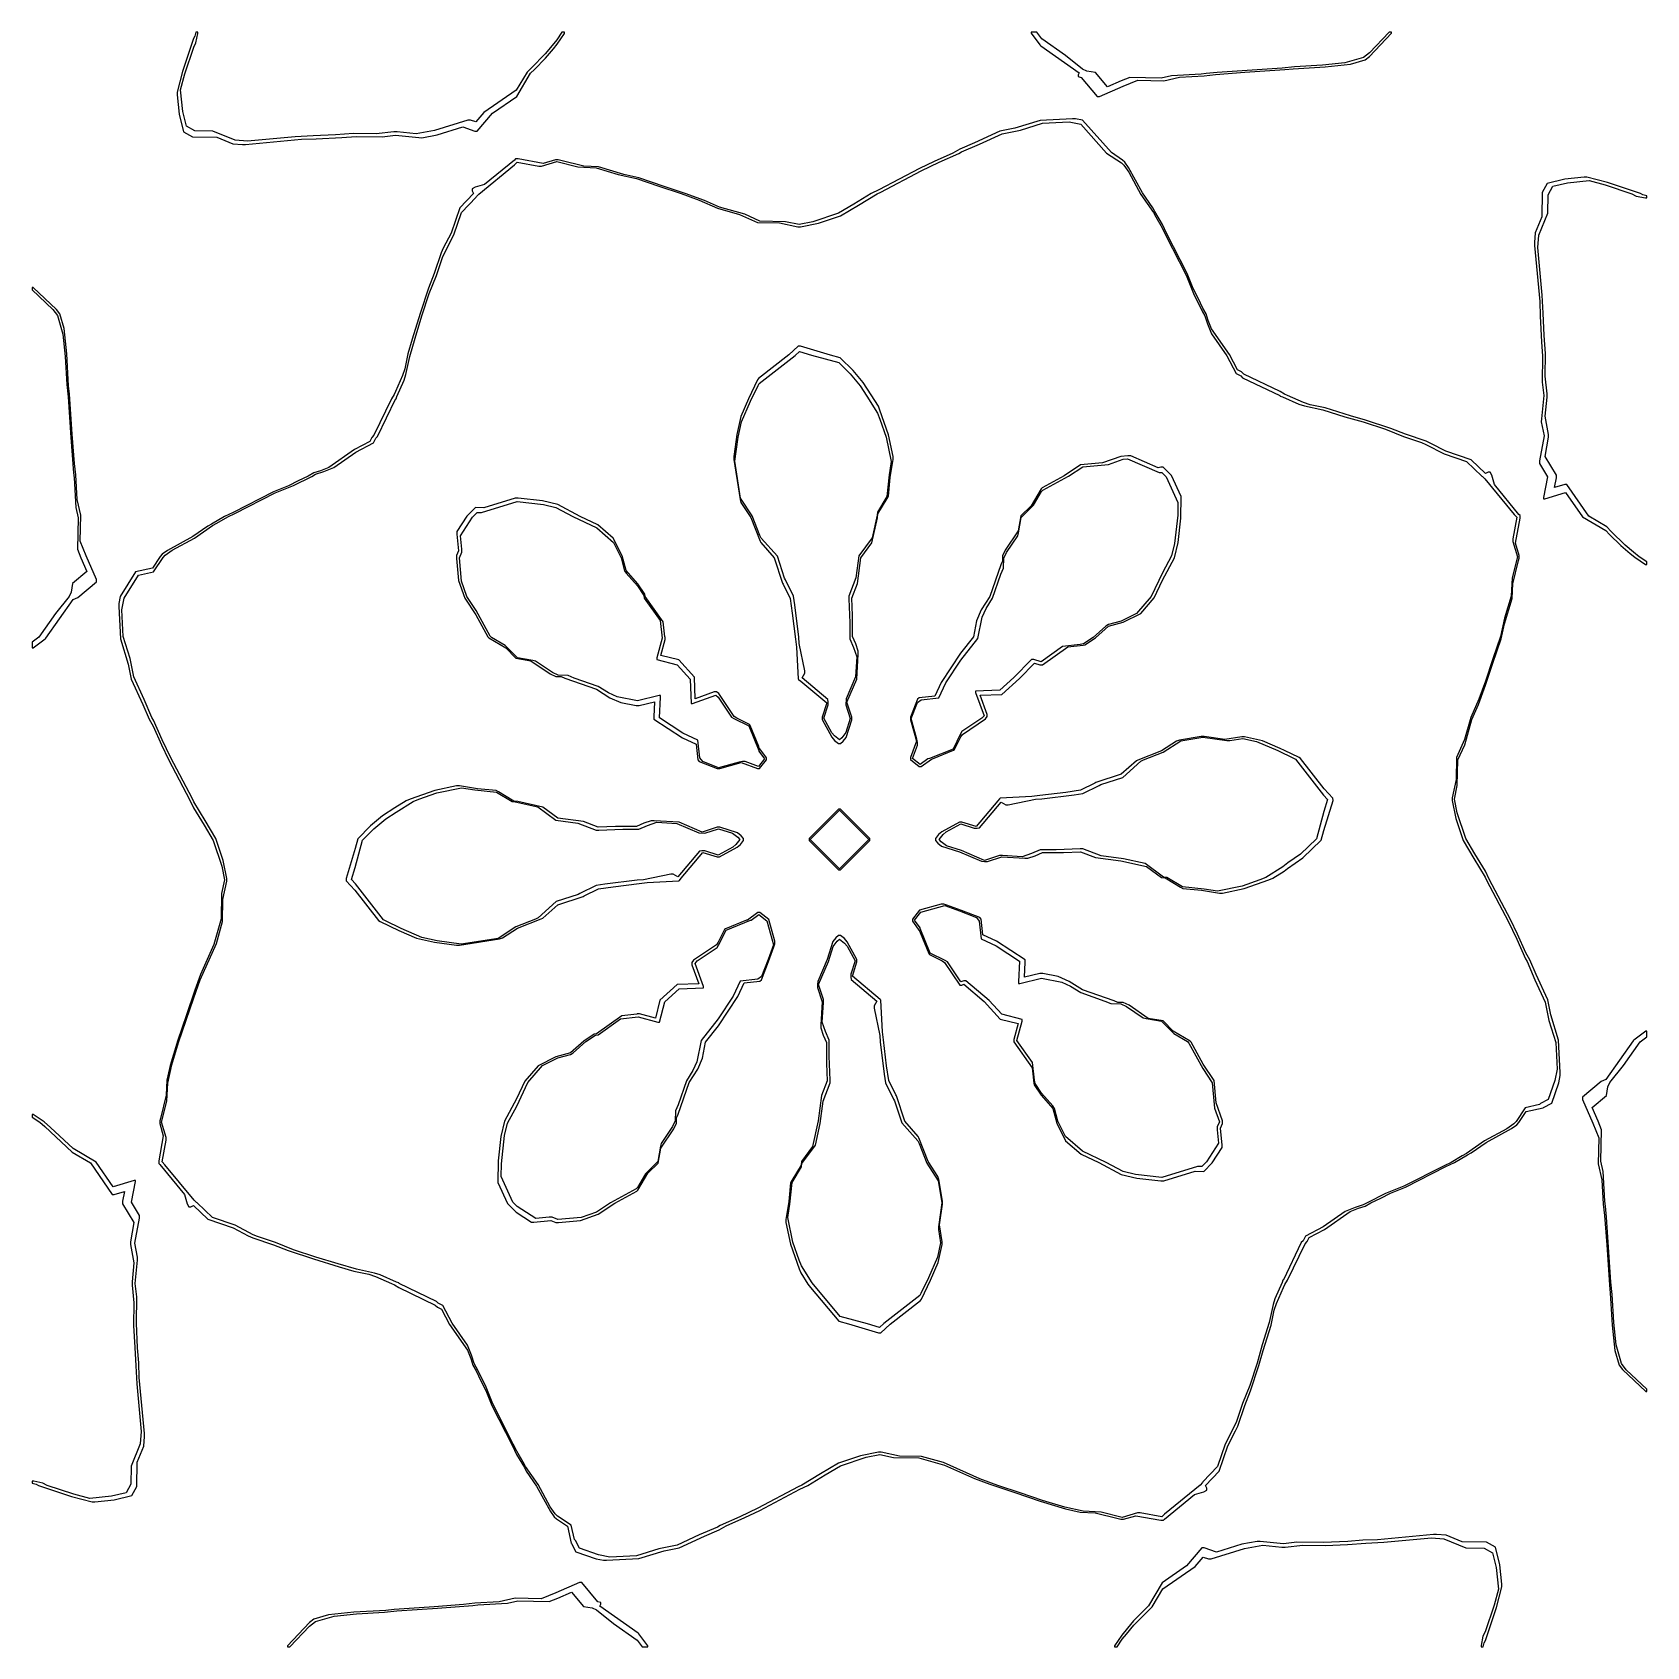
# Model space of a CAD drawing. Extents: x 65 to 85, y 65 to 85.
import ezdxf

# ---------------------------------------------------------------- set-up
doc = ezdxf.new("R2010")
doc.units = 0

msp = doc.modelspace()

# ---------------------------------------------------------------- linework, layer by layer
for points in [[(66.985, 83.704), (67.286, 83.699), (67.485, 83.617), (67.603, 83.608), (67.641, 83.608), (68.334, 83.674), (68.519, 83.681), (68.834, 83.696), (69.012, 83.709), (69.334, 83.704), (69.501, 83.723), (69.788, 83.694), (69.825, 83.693), (70.015, 83.73), (70.332, 83.828), (70.483, 83.776), (70.51, 83.776), (70.7, 83.996), (71.004, 84.205), (71.173, 84.493), (71.221, 84.538), (71.359, 84.679), (71.458, 84.796), (71.503, 84.853), (71.593, 84.986), (71.593, 84.999), (71.56, 84.999), (71.497, 84.906), (71.441, 84.834), (71.353, 84.731), (71.183, 84.557), (71.129, 84.507), (70.996, 84.28), (70.595, 84.004), (70.496, 83.888), (70.429, 83.912), (70.396, 83.911), (69.985, 83.784), (69.757, 83.74), (69.519, 83.764), (69.481, 83.764), (69.262, 83.74), (68.981, 83.744), (68.756, 83.728), (68.481, 83.715), (68.256, 83.706), (67.668, 83.65), (67.515, 83.661), (67.239, 83.775), (67.014, 83.779), (66.909, 83.837), (66.864, 84.016), (66.838, 84.287), (66.889, 84.486), (67.001, 84.814), (67.028, 84.87), (67.053, 84.982), (67.053, 84.999), (67.025, 84.999), (67.015, 84.951), (66.999, 84.92), (66.861, 84.514), (66.795, 84.259), (66.795, 84.223), (66.819, 83.983), (66.873, 83.766), (66.985, 83.704)], [(77.494, 84.831), (77.967, 84.496), (77.957, 84.473), (77.958, 84.452), (77.992, 84.441), (78.193, 84.204), (78.219, 84.204), (78.512, 84.331), (78.695, 84.404), (79.018, 84.397), (79.213, 84.442), (79.518, 84.459), (79.657, 84.478), (80.019, 84.504), (80.518, 84.537), (80.621, 84.548), (81.018, 84.573), (81.331, 84.605), (81.51, 84.657), (81.566, 84.7), (81.839, 84.988), (81.839, 84.999), (81.807, 84.999), (81.567, 84.746), (81.49, 84.687), (81.259, 84.62), (80.982, 84.591), (80.635, 84.57), (80.482, 84.553), (79.68, 84.499), (79.543, 84.489), (79.482, 84.481), (79.114, 84.46), (78.986, 84.431), (78.596, 84.439), (78.488, 84.397), (78.32, 84.324), (78.17, 84.501), (78.064, 84.519), (78.009, 84.543), (77.798, 84.712), (77.505, 84.919), (77.443, 84.999), (77.373, 84.999), (77.373, 84.987), (77.483, 84.843), (77.494, 84.831)], [(66.225, 76.987), (66.371, 76.674), (66.449, 76.489), (66.499, 76.404), (66.602, 76.174), (66.689, 75.989), (66.952, 75.489), (66.998, 75.393), (67.13, 75.176), (67.24, 74.989), (67.347, 74.67), (67.381, 74.5), (67.346, 74.333), (67.339, 74.017), (67.251, 73.698), (67.085, 73.327), (67.016, 73.135), (66.912, 72.828), (66.803, 72.513), (66.707, 72.2), (66.667, 72.017), (66.658, 71.832), (66.588, 71.546), (66.579, 71.517), (66.579, 71.483), (66.624, 71.331), (66.568, 71.018), (66.568, 70.988), (66.582, 70.973), (66.887, 70.602), (66.921, 70.488), (66.941, 70.45), (66.964, 70.45), (66.997, 70.466), (67.176, 70.295), (67.488, 70.188), (67.674, 70.092), (67.732, 70.066), (67.987, 69.981), (68.172, 69.907), (68.486, 69.804), (68.801, 69.706), (68.985, 69.654), (69.17, 69.614), (69.254, 69.588), (69.449, 69.499), (69.489, 69.484), (69.543, 69.451), (69.993, 69.233), (70.019, 69.205), (70.07, 69.181), (70.169, 68.991), (70.39, 68.675), (70.433, 68.57), (70.458, 68.488), (70.498, 68.419), (70.558, 68.295), (70.619, 68.174), (70.695, 67.989), (70.948, 67.489), (70.998, 67.382), (71.096, 67.219), (71.119, 67.176), (71.247, 66.991), (71.419, 66.676), (71.466, 66.61), (71.493, 66.584), (71.631, 66.493), (71.676, 66.284), (71.682, 66.279), (71.734, 66.176), (71.985, 66.09), (72.075, 66.073), (72.112, 66.073), (72.516, 66.092), (72.83, 66.189), (73.013, 66.226), (73.326, 66.371), (73.51, 66.449), (73.595, 66.499), (73.826, 66.602), (74.011, 66.689), (74.51, 66.952), (74.607, 66.998), (74.824, 67.13), (75.011, 67.24), (75.33, 67.347), (75.5, 67.381), (75.667, 67.346), (75.983, 67.339), (76.302, 67.251), (76.673, 67.085), (76.864, 67.016), (77.172, 66.912), (77.486, 66.803), (77.8, 66.707), (77.983, 66.667), (78.168, 66.658), (78.453, 66.588), (78.483, 66.579), (78.517, 66.579), (78.669, 66.624), (78.982, 66.568), (79.012, 66.568), (79.027, 66.582), (79.398, 66.887), (79.512, 66.921), (79.55, 66.941), (79.55, 66.964), (79.534, 66.997), (79.704, 67.176), (79.812, 67.488), (79.907, 67.674), (79.934, 67.732), (80.019, 67.987), (80.093, 68.172), (80.196, 68.486), (80.248, 68.671), (80.346, 68.985), (80.386, 69.17), (80.412, 69.254), (80.501, 69.449), (80.516, 69.489), (80.549, 69.543), (80.767, 69.993), (80.795, 70.019), (80.819, 70.07), (81.009, 70.17), (81.325, 70.39), (81.43, 70.433), (81.511, 70.458), (81.581, 70.498), (81.705, 70.559), (81.826, 70.62), (82.011, 70.695), (82.511, 70.948), (82.617, 70.998), (82.781, 71.096), (82.824, 71.12), (83.009, 71.247), (83.324, 71.419), (83.39, 71.466), (83.416, 71.493), (83.507, 71.631), (83.716, 71.676), (83.72, 71.682), (83.824, 71.734), (83.91, 71.985), (83.927, 72.075), (83.927, 72.112), (83.908, 72.516), (83.81, 72.83), (83.774, 73.013), (83.629, 73.326), (83.55, 73.51), (83.501, 73.595), (83.398, 73.826), (83.311, 74.011), (83.048, 74.51), (83.001, 74.607), (82.87, 74.824), (82.759, 75.011), (82.653, 75.329), (82.619, 75.5), (82.653, 75.667), (82.661, 75.985), (82.745, 76.172), (82.832, 76.487), (82.914, 76.673), (83, 76.911), (83.088, 77.172), (83.197, 77.486), (83.238, 77.67), (83.333, 77.984), (83.342, 78.168), (83.411, 78.454), (83.42, 78.483), (83.42, 78.517), (83.375, 78.669), (83.432, 78.982), (83.432, 79.012), (83.417, 79.027), (83.113, 79.398), (83.079, 79.512), (83.059, 79.55), (83.036, 79.55), (83.003, 79.534), (82.824, 79.704), (82.512, 79.812), (82.326, 79.907), (82.268, 79.934), (82.013, 80.019), (81.828, 80.092), (81.514, 80.196), (81.329, 80.248), (81.015, 80.346), (80.83, 80.386), (80.746, 80.412), (80.551, 80.501), (80.511, 80.516), (80.457, 80.549), (80.007, 80.766), (79.981, 80.795), (79.93, 80.819), (79.83, 81.009), (79.61, 81.325), (79.567, 81.43), (79.542, 81.511), (79.501, 81.581), (79.441, 81.705), (79.38, 81.826), (79.305, 82.011), (79.052, 82.511), (79.001, 82.617), (78.904, 82.781), (78.88, 82.824), (78.752, 83.009), (78.58, 83.324), (78.534, 83.39), (78.507, 83.416), (78.368, 83.509), (78.009, 83.911), (77.925, 83.927), (77.888, 83.927), (77.484, 83.908), (77.17, 83.81), (76.987, 83.774), (76.674, 83.629), (76.489, 83.55), (76.404, 83.501), (76.174, 83.398), (75.989, 83.311), (75.489, 83.048), (75.393, 83.002), (75.176, 82.87), (74.989, 82.759), (74.67, 82.653), (74.5, 82.619), (74.333, 82.653), (74.015, 82.661), (73.828, 82.745), (73.513, 82.832), (73.327, 82.914), (73.089, 83), (72.828, 83.088), (72.514, 83.197), (72.33, 83.238), (72.016, 83.333), (71.832, 83.342), (71.546, 83.411), (71.517, 83.42), (71.483, 83.42), (71.331, 83.375), (71.018, 83.432), (70.988, 83.432), (70.973, 83.417), (70.602, 83.113), (70.488, 83.079), (70.45, 83.059), (70.45, 83.036), (70.466, 83.003), (70.295, 82.824), (70.188, 82.512), (70.092, 82.326), (70.066, 82.268), (69.981, 82.013), (69.907, 81.828), (69.804, 81.514), (69.706, 81.199), (69.654, 81.015), (69.614, 80.83), (69.588, 80.746), (69.499, 80.551), (69.484, 80.511), (69.451, 80.457), (69.233, 80.007), (69.205, 79.981), (69.181, 79.93), (68.991, 79.83), (68.675, 79.61), (68.57, 79.567), (68.488, 79.542), (68.419, 79.501), (68.295, 79.441), (68.174, 79.38), (67.989, 79.305), (67.489, 79.052), (67.382, 79.001), (67.219, 78.904), (67.176, 78.88), (66.991, 78.752), (66.676, 78.58), (66.61, 78.534), (66.584, 78.507), (66.488, 78.363), (66.279, 78.316), (66.09, 78.012), (66.073, 77.925), (66.073, 77.887), (66.092, 77.484), (66.189, 77.17), (66.225, 76.987)], [(66.112, 77.845), (66.14, 77.988), (66.318, 78.274), (66.502, 78.314), (66.62, 78.493), (66.648, 78.522), (66.734, 78.583), (67.009, 78.733), (67.234, 78.888), (67.287, 78.918), (67.422, 78.998), (67.511, 79.04), (68.011, 79.294), (68.236, 79.386), (68.463, 79.498), (68.511, 79.526), (68.614, 79.558), (68.735, 79.608), (69.009, 79.799), (69.229, 79.914), (69.255, 79.97), (69.279, 79.993), (69.502, 80.453), (69.507, 80.459), (69.515, 80.487), (69.607, 80.691), (69.629, 80.76), (69.678, 80.985), (69.742, 81.211), (69.827, 81.486), (69.918, 81.762), (70.007, 81.987), (70.081, 82.211), (70.106, 82.264), (70.221, 82.488), (70.316, 82.766), (70.498, 82.957), (70.503, 82.965), (70.533, 82.995), (70.973, 83.356), (71.007, 83.389), (71.274, 83.34), (71.309, 83.34), (71.499, 83.397), (71.758, 83.334), (71.984, 83.322), (72.26, 83.238), (72.486, 83.188), (72.762, 83.092), (73.037, 83), (73.263, 82.919), (73.487, 82.819), (73.762, 82.743), (73.985, 82.643), (74.257, 82.637), (74.482, 82.591), (74.518, 82.591), (74.74, 82.635), (75.011, 82.726), (75.234, 82.857), (75.465, 82.998), (75.511, 83.02), (76.011, 83.283), (76.236, 83.39), (76.479, 83.499), (76.51, 83.517), (76.736, 83.613), (77.013, 83.742), (77.24, 83.786), (77.516, 83.872), (77.845, 83.888), (77.991, 83.859), (78.309, 83.502), (78.493, 83.38), (78.522, 83.352), (78.583, 83.266), (78.733, 82.991), (78.888, 82.766), (78.918, 82.713), (78.998, 82.577), (79.04, 82.489), (79.294, 81.989), (79.386, 81.764), (79.498, 81.537), (79.526, 81.488), (79.558, 81.386), (79.608, 81.265), (79.799, 80.991), (79.914, 80.771), (79.97, 80.744), (79.993, 80.72), (80.453, 80.498), (80.459, 80.493), (80.487, 80.485), (80.691, 80.393), (80.76, 80.371), (80.985, 80.322), (81.261, 80.236), (81.486, 80.173), (81.762, 80.082), (81.987, 79.992), (82.211, 79.919), (82.264, 79.894), (82.488, 79.779), (82.766, 79.683), (82.957, 79.502), (82.965, 79.497), (82.995, 79.467), (83.356, 79.027), (83.389, 78.993), (83.34, 78.726), (83.34, 78.69), (83.397, 78.501), (83.334, 78.242), (83.322, 78.016), (83.238, 77.74), (83.188, 77.514), (83.092, 77.238), (83, 76.963), (82.919, 76.737), (82.819, 76.513), (82.743, 76.238), (82.643, 76.015), (82.637, 75.743), (82.591, 75.518), (82.591, 75.482), (82.635, 75.26), (82.726, 74.989), (82.857, 74.766), (82.998, 74.534), (83.02, 74.489), (83.283, 73.989), (83.39, 73.764), (83.499, 73.52), (83.517, 73.489), (83.613, 73.263), (83.742, 72.987), (83.786, 72.76), (83.872, 72.484), (83.888, 72.155), (83.86, 72.015), (83.78, 71.778), (83.683, 71.728), (83.673, 71.716), (83.493, 71.678), (83.38, 71.507), (83.352, 71.478), (83.266, 71.417), (82.991, 71.267), (82.766, 71.111), (82.713, 71.082), (82.578, 71.001), (82.489, 70.959), (81.989, 70.706), (81.764, 70.614), (81.537, 70.501), (81.488, 70.473), (81.386, 70.442), (81.265, 70.392), (80.991, 70.201), (80.771, 70.086), (80.744, 70.03), (80.72, 70.007), (80.498, 69.547), (80.493, 69.541), (80.485, 69.513), (80.393, 69.309), (80.371, 69.24), (80.322, 69.015), (80.236, 68.739), (80.173, 68.514), (80.082, 68.238), (79.992, 68.013), (79.919, 67.789), (79.894, 67.736), (79.779, 67.512), (79.684, 67.234), (79.502, 67.043), (79.497, 67.034), (79.467, 67.004), (79.027, 66.643), (78.993, 66.611), (78.726, 66.659), (78.69, 66.659), (78.501, 66.603), (78.242, 66.666), (78.017, 66.678), (77.79, 66.728), (77.513, 66.812), (77.238, 66.908), (76.963, 67), (76.737, 67.081), (76.288, 67.282), (76.017, 67.356), (75.743, 67.363), (75.518, 67.409), (75.482, 67.409), (75.26, 67.365), (74.989, 67.274), (74.766, 67.142), (74.534, 67.002), (74.489, 66.98), (73.989, 66.717), (73.764, 66.61), (73.521, 66.501), (73.489, 66.483), (73.263, 66.386), (72.987, 66.258), (72.76, 66.214), (72.484, 66.128), (72.155, 66.112), (72.015, 66.139), (71.778, 66.22), (71.728, 66.317), (71.716, 66.327), (71.678, 66.507), (71.507, 66.62), (71.478, 66.648), (71.417, 66.734), (71.267, 67.009), (71.111, 67.234), (71.082, 67.287), (71.001, 67.422), (70.959, 67.511), (70.706, 68.011), (70.614, 68.236), (70.501, 68.463), (70.473, 68.511), (70.442, 68.614), (70.392, 68.735), (70.201, 69.009), (70.086, 69.229), (70.03, 69.255), (70.007, 69.279), (69.547, 69.502), (69.541, 69.507), (69.513, 69.515), (69.309, 69.607), (69.24, 69.629), (69.015, 69.678), (68.789, 69.742), (68.513, 69.827), (68.238, 69.918), (68.013, 70.007), (67.789, 70.081), (67.736, 70.105), (67.512, 70.221), (67.234, 70.316), (67.043, 70.498), (67.034, 70.503), (67.004, 70.533), (66.643, 70.972), (66.611, 71.007), (66.659, 71.274), (66.659, 71.309), (66.603, 71.499), (66.666, 71.758), (66.678, 71.983), (66.728, 72.21), (66.812, 72.487), (66.908, 72.762), (67, 73.037), (67.081, 73.263), (67.282, 73.712), (67.356, 73.983), (67.363, 74.257), (67.409, 74.482), (67.409, 74.518), (67.365, 74.74), (67.274, 75.011), (67.142, 75.234), (67.001, 75.465), (66.98, 75.51), (66.717, 76.011), (66.61, 76.236), (66.501, 76.479), (66.483, 76.51), (66.386, 76.736), (66.258, 77.013), (66.214, 77.24), (66.128, 77.516), (66.112, 77.845)], [(83.727, 79.999), (83.672, 79.689), (83.672, 79.656), (83.771, 79.494), (83.721, 79.238), (83.721, 79.221), (83.737, 79.221), (83.995, 79.3), (84.205, 78.996), (84.493, 78.827), (84.538, 78.779), (84.679, 78.64), (84.796, 78.541), (84.853, 78.497), (84.986, 78.407), (84.999, 78.407), (84.999, 78.44), (84.906, 78.503), (84.834, 78.559), (84.731, 78.646), (84.557, 78.817), (84.507, 78.871), (84.28, 79.004), (84.009, 79.398), (83.983, 79.397), (83.857, 79.359), (83.881, 79.482), (83.881, 79.514), (83.741, 79.744), (83.783, 79.982), (83.783, 80.018), (83.74, 80.243), (83.764, 80.481), (83.764, 80.519), (83.74, 80.738), (83.744, 81.019), (83.728, 81.244), (83.715, 81.519), (83.706, 81.744), (83.65, 82.332), (83.661, 82.485), (83.775, 82.76), (83.779, 82.985), (83.837, 83.091), (84.016, 83.135), (84.287, 83.162), (84.486, 83.111), (84.814, 82.999), (84.87, 82.971), (84.982, 82.947), (84.999, 82.947), (84.999, 82.974), (84.951, 82.985), (84.92, 83.001), (84.514, 83.139), (84.259, 83.204), (84.223, 83.204), (83.983, 83.181), (83.766, 83.127), (83.704, 83.014), (83.699, 82.714), (83.617, 82.515), (83.608, 82.397), (83.608, 82.359), (83.674, 81.666), (83.681, 81.481), (83.696, 81.166), (83.709, 80.988), (83.704, 80.666), (83.723, 80.499), (83.694, 80.212), (83.693, 80.174), (83.727, 79.999)], [(65.013, 77.373), (65.161, 77.486), (65.169, 77.494), (65.506, 77.971), (65.565, 77.998), (65.796, 78.193), (65.795, 78.219), (65.668, 78.512), (65.595, 78.695), (65.603, 79.018), (65.558, 79.213), (65.541, 79.518), (65.522, 79.657), (65.496, 80.019), (65.463, 80.518), (65.451, 80.621), (65.427, 81.018), (65.395, 81.331), (65.343, 81.51), (65.3, 81.566), (65.012, 81.839), (65.001, 81.839), (65.001, 81.807), (65.254, 81.567), (65.313, 81.49), (65.38, 81.259), (65.409, 80.982), (65.43, 80.635), (65.447, 80.482), (65.479, 79.981), (65.511, 79.543), (65.519, 79.482), (65.54, 79.114), (65.569, 78.986), (65.56, 78.596), (65.603, 78.488), (65.676, 78.32), (65.499, 78.17), (65.481, 78.064), (65.456, 78.009), (65.288, 77.798), (65.081, 77.505), (65.001, 77.443), (65.001, 77.373), (65.013, 77.373)], [(73.69, 79.707), (73.769, 79.21), (73.779, 79.174), (73.901, 78.99), (74.016, 78.695), (74.025, 78.677), (74.191, 78.491), (74.294, 78.174), (74.303, 78.161), (74.39, 77.986), (74.415, 77.804), (74.453, 77.483), (74.469, 77.383), (74.489, 76.989), (74.494, 76.983), (74.521, 76.96), (74.841, 76.692), (74.785, 76.517), (74.785, 76.485), (74.904, 76.267), (74.939, 76.227), (74.987, 76.189), (75.012, 76.189), (75.046, 76.217), (75.082, 76.265), (75.151, 76.483), (75.151, 76.517), (75.092, 76.702), (75.214, 76.985), (75.233, 77.296), (75.233, 77.331), (75.201, 77.423), (75.161, 77.515), (75.161, 77.774), (75.152, 77.988), (75.223, 78.17), (75.264, 78.488), (75.402, 78.674), (75.47, 78.983), (75.475, 79.034), (75.589, 79.223), (75.605, 79.253), (75.628, 79.483), (75.663, 79.707), (75.663, 79.743), (75.607, 80.014), (75.5, 80.319), (75.481, 80.366), (75.392, 80.509), (75.293, 80.66), (75.17, 80.81), (75.009, 80.966), (74.887, 81), (74.517, 81.113), (74.488, 81.112), (74.372, 81.004), (73.996, 80.711), (73.984, 80.692), (73.874, 80.459), (73.779, 80.238), (73.728, 80.016), (73.69, 79.743), (73.69, 79.707)], [(73.702, 79.686), (73.744, 79.984), (73.787, 80.172), (73.898, 80.429), (73.991, 80.625), (74.004, 80.647), (74.452, 80.996), (74.505, 81.045), (74.653, 81), (74.991, 80.907), (75.132, 80.77), (75.256, 80.618), (75.339, 80.491), (75.47, 80.282), (75.5, 80.208), (75.578, 79.985), (75.64, 79.683), (75.614, 79.517), (75.588, 79.249), (75.471, 79.055), (75.467, 79.017), (75.406, 78.736), (75.239, 78.512), (75.204, 78.24), (75.116, 78.016), (75.116, 77.98), (75.129, 77.683), (75.129, 77.484), (75.174, 77.379), (75.215, 77.264), (75.199, 77.015), (75.081, 76.741), (75.08, 76.668), (75.134, 76.5), (75.078, 76.325), (75.03, 76.261), (75, 76.235), (74.939, 76.284), (74.905, 76.323), (74.807, 76.503), (74.86, 76.668), (74.859, 76.704), (74.856, 76.734), (74.537, 77.002), (74.572, 77.059), (74.572, 77.09), (74.499, 77.428), (74.495, 77.506), (74.447, 77.908), (74.432, 78.014), (74.331, 78.216), (74.318, 78.236), (74.23, 78.509), (74.029, 78.733), (74.015, 78.764), (73.919, 79.01), (73.775, 79.227), (73.702, 79.686)], [(75.879, 75.99), (75.987, 75.905), (76.013, 75.904), (76.141, 75.997), (76.152, 76), (76.413, 76.105), (76.425, 76.115), (76.502, 76.27), (76.522, 76.302), (76.809, 76.496), (76.831, 76.522), (76.831, 76.55), (76.744, 76.787), (77.011, 76.798), (77.23, 76.995), (77.414, 77.185), (77.483, 77.164), (77.513, 77.164), (77.827, 77.385), (78.017, 77.408), (78.039, 77.412), (78.169, 77.497), (78.334, 77.644), (78.512, 77.691), (78.732, 77.801), (78.896, 77.992), (79.001, 78.214), (79.15, 78.488), (79.197, 78.681), (79.23, 78.981), (79.232, 79.249), (79.114, 79.508), (79.011, 79.612), (78.982, 79.612), (78.946, 79.605), (78.608, 79.753), (78.573, 79.753), (78.484, 79.744), (78.259, 79.665), (77.987, 79.639), (77.782, 79.505), (77.509, 79.356), (77.497, 79.344), (77.375, 79.135), (77.246, 79.01), (77.215, 78.822), (77.053, 78.586), (77.02, 78.515), (77.018, 78.449), (77, 78.403), (76.863, 78.011), (76.756, 77.844), (76.696, 77.71), (76.658, 77.511), (76.497, 77.309), (76.259, 76.946), (76.179, 76.776), (75.988, 76.753), (75.966, 76.738), (75.88, 76.516), (75.88, 76.483), (75.952, 76.219), (75.879, 76.016), (75.879, 75.99)], [(75.965, 76.169), (75.965, 76.203), (75.959, 76.241), (75.888, 76.498), (75.965, 76.695), (76.012, 76.729), (76.231, 76.755), (76.319, 76.942), (76.503, 77.222), (76.715, 77.489), (76.766, 77.752), (76.815, 77.863), (76.896, 77.989), (77, 78.288), (77.03, 78.363), (77.035, 78.485), (77.068, 78.557), (77.21, 78.763), (77.218, 78.799), (77.249, 78.99), (77.403, 79.14), (77.503, 79.312), (77.52, 79.329), (77.837, 79.501), (78.013, 79.616), (78.33, 79.646), (78.515, 79.711), (78.566, 79.716), (78.958, 79.545), (78.993, 79.545), (79.046, 79.492), (79.19, 79.175), (79.189, 79.019), (79.15, 78.665), (79.113, 78.512), (78.999, 78.302), (78.859, 78.008), (78.678, 77.799), (78.488, 77.703), (78.33, 77.662), (78.3, 77.644), (78.143, 77.503), (78.021, 77.424), (77.983, 77.416), (77.763, 77.39), (77.496, 77.201), (77.407, 77.229), (77.378, 77.228), (77.161, 77.005), (76.988, 76.848), (76.683, 76.837), (76.683, 76.821), (76.79, 76.533), (76.765, 76.504), (76.516, 76.337), (76.498, 76.308), (76.406, 76.121), (76.113, 76.004), (76.096, 75.999), (76, 75.929), (75.905, 76.004), (75.965, 76.169)], [(70.26, 78.784), (70.282, 78.575), (70.256, 78.516), (70.256, 78.481), (70.282, 78.21), (70.359, 77.989), (70.495, 77.782), (70.644, 77.509), (70.656, 77.497), (70.865, 77.375), (70.99, 77.246), (71.177, 77.215), (71.414, 77.053), (71.485, 77.02), (71.551, 77.018), (71.596, 77), (71.989, 76.863), (72.155, 76.756), (72.29, 76.696), (72.482, 76.659), (72.517, 76.659), (72.709, 76.706), (72.7, 76.519), (72.7, 76.491), (73.054, 76.259), (73.224, 76.179), (73.247, 75.988), (73.262, 75.966), (73.484, 75.88), (73.517, 75.88), (73.78, 75.952), (73.984, 75.879), (74.01, 75.879), (74.095, 75.987), (74.095, 76.013), (74.002, 76.141), (74, 76.152), (73.895, 76.413), (73.884, 76.425), (73.73, 76.502), (73.697, 76.522), (73.504, 76.809), (73.478, 76.831), (73.449, 76.831), (73.212, 76.744), (73.202, 77.011), (73.009, 77.225), (72.787, 77.281), (72.841, 77.478), (72.841, 77.506), (72.837, 77.51), (72.815, 77.697), (72.593, 78.011), (72.587, 78.039), (72.503, 78.168), (72.356, 78.334), (72.308, 78.512), (72.198, 78.732), (72.008, 78.896), (71.786, 79.001), (71.512, 79.15), (71.319, 79.197), (71.019, 79.23), (70.983, 79.23), (70.595, 79.11), (70.489, 79.111), (70.383, 79.007), (70.26, 78.817), (70.26, 78.784)], [(70.455, 78.993), (70.511, 79.049), (70.564, 79.049), (71.007, 79.186), (71.335, 79.149), (71.488, 79.113), (71.697, 78.999), (71.992, 78.859), (72.201, 78.678), (72.297, 78.487), (72.338, 78.33), (72.356, 78.3), (72.497, 78.143), (72.576, 78.021), (72.582, 77.988), (72.777, 77.713), (72.803, 77.492), (72.737, 77.249), (72.737, 77.229), (72.991, 77.165), (73.151, 76.988), (73.163, 76.683), (73.179, 76.683), (73.466, 76.789), (73.496, 76.765), (73.663, 76.516), (73.692, 76.498), (73.878, 76.406), (74, 76.103), (74.002, 76.096), (74.071, 76), (73.996, 75.905), (73.831, 75.965), (73.797, 75.965), (73.759, 75.959), (73.502, 75.888), (73.305, 75.965), (73.271, 76.012), (73.245, 76.231), (73.058, 76.319), (72.77, 76.508), (72.783, 76.765), (72.783, 76.783), (72.767, 76.783), (72.498, 76.718), (72.247, 76.766), (72.137, 76.815), (72.011, 76.896), (71.712, 77), (71.637, 77.03), (71.515, 77.035), (71.443, 77.068), (71.236, 77.21), (71.201, 77.218), (71.01, 77.249), (70.86, 77.403), (70.688, 77.503), (70.671, 77.52), (70.498, 77.837), (70.385, 78.01), (70.318, 78.2), (70.291, 78.491), (70.321, 78.56), (70.321, 78.595), (70.304, 78.762), (70.455, 78.993)], [(76.265, 74.918), (76.487, 74.847), (76.76, 74.73), (76.796, 74.727), (76.832, 74.727), (77.011, 74.785), (77.296, 74.767), (77.331, 74.767), (77.423, 74.799), (77.516, 74.839), (77.774, 74.839), (77.987, 74.848), (78.17, 74.777), (78.483, 74.736), (78.804, 74.666), (78.988, 74.529), (79.034, 74.524), (79.223, 74.411), (79.253, 74.394), (79.483, 74.372), (79.706, 74.337), (79.743, 74.337), (80.014, 74.393), (80.319, 74.5), (80.366, 74.519), (80.508, 74.607), (80.549, 74.641), (80.739, 74.771), (80.966, 74.991), (81, 75.113), (81.113, 75.483), (81.112, 75.512), (81.004, 75.628), (80.711, 76.004), (80.692, 76.016), (80.511, 76.102), (80.46, 76.126), (80.238, 76.221), (80.018, 76.271), (79.982, 76.271), (79.774, 76.238), (79.519, 76.274), (79.482, 76.274), (79.21, 76.231), (79.174, 76.22), (78.99, 76.098), (78.695, 75.984), (78.677, 75.975), (78.491, 75.808), (78.174, 75.706), (78.161, 75.697), (77.986, 75.61), (77.804, 75.584), (77.483, 75.546), (77.383, 75.531), (76.989, 75.511), (76.983, 75.505), (76.96, 75.478), (76.692, 75.159), (76.517, 75.215), (76.485, 75.215), (76.267, 75.096), (76.227, 75.06), (76.189, 75.013), (76.189, 74.988), (76.217, 74.954), (76.265, 74.918)], [(76.284, 75.061), (76.323, 75.095), (76.503, 75.193), (76.668, 75.14), (76.704, 75.14), (76.734, 75.144), (77.002, 75.463), (77.059, 75.428), (77.09, 75.428), (77.428, 75.501), (77.506, 75.505), (77.908, 75.553), (78.014, 75.568), (78.216, 75.669), (78.236, 75.681), (78.509, 75.77), (78.733, 75.971), (78.764, 75.985), (79.01, 76.081), (79.227, 76.224), (79.501, 76.268), (79.796, 76.226), (79.833, 76.226), (79.997, 76.252), (80.167, 76.214), (80.429, 76.102), (80.625, 76.009), (80.647, 75.996), (80.996, 75.548), (81.045, 75.495), (81, 75.347), (80.907, 75.009), (80.71, 74.819), (80.552, 74.71), (80.492, 74.661), (80.282, 74.53), (80.208, 74.5), (79.986, 74.422), (79.683, 74.36), (79.517, 74.385), (79.249, 74.412), (79.055, 74.529), (79.012, 74.533), (78.786, 74.701), (78.516, 74.76), (78.24, 74.796), (78.016, 74.883), (77.98, 74.883), (77.683, 74.87), (77.484, 74.871), (77.379, 74.825), (77.264, 74.785), (77.019, 74.8), (76.983, 74.8), (76.796, 74.74), (76.513, 74.862), (76.325, 74.922), (76.26, 74.971), (76.236, 75), (76.284, 75.061)], [(68.887, 74.488), (68.996, 74.372), (69.289, 73.996), (69.308, 73.984), (69.54, 73.874), (69.761, 73.779), (69.984, 73.728), (70.256, 73.69), (70.293, 73.69), (70.79, 73.769), (70.826, 73.78), (71.01, 73.901), (71.304, 74.016), (71.323, 74.025), (71.509, 74.191), (71.826, 74.294), (71.839, 74.303), (72.014, 74.39), (72.196, 74.415), (72.517, 74.453), (72.617, 74.469), (73.011, 74.489), (73.017, 74.494), (73.04, 74.521), (73.308, 74.841), (73.483, 74.785), (73.515, 74.785), (73.733, 74.904), (73.773, 74.939), (73.811, 74.987), (73.811, 75.012), (73.783, 75.046), (73.735, 75.082), (73.517, 75.151), (73.483, 75.151), (73.298, 75.092), (73.015, 75.214), (72.704, 75.233), (72.668, 75.233), (72.577, 75.201), (72.484, 75.161), (72.226, 75.161), (72.012, 75.152), (71.83, 75.223), (71.512, 75.264), (71.326, 75.402), (71.017, 75.47), (70.965, 75.475), (70.777, 75.589), (70.747, 75.605), (70.517, 75.628), (70.293, 75.663), (70.257, 75.663), (69.986, 75.607), (69.681, 75.5), (69.633, 75.481), (69.491, 75.392), (69.339, 75.293), (69.19, 75.17), (69.034, 75.009), (69, 74.887), (68.887, 74.517), (68.887, 74.488)], [(69, 74.653), (69.093, 74.991), (69.23, 75.132), (69.382, 75.256), (69.509, 75.339), (69.718, 75.47), (69.791, 75.5), (70.014, 75.578), (70.317, 75.64), (70.483, 75.614), (70.751, 75.588), (70.945, 75.471), (70.983, 75.467), (71.264, 75.406), (71.488, 75.239), (71.76, 75.204), (71.984, 75.116), (72.02, 75.116), (72.316, 75.129), (72.516, 75.129), (72.621, 75.174), (72.736, 75.215), (72.985, 75.199), (73.259, 75.081), (73.332, 75.08), (73.5, 75.134), (73.675, 75.078), (73.739, 75.03), (73.764, 75), (73.715, 74.939), (73.677, 74.905), (73.497, 74.807), (73.332, 74.86), (73.296, 74.859), (73.266, 74.856), (72.998, 74.537), (72.941, 74.572), (72.909, 74.572), (72.572, 74.499), (72.494, 74.495), (72.092, 74.447), (71.986, 74.432), (71.784, 74.331), (71.764, 74.318), (71.491, 74.23), (71.267, 74.029), (71.236, 74.015), (70.99, 73.919), (70.773, 73.775), (70.314, 73.702), (70.016, 73.744), (69.828, 73.787), (69.571, 73.898), (69.375, 73.991), (69.353, 74.004), (69.004, 74.452), (68.955, 74.505), (69, 74.653)], [(74.625, 74.989), (74.989, 74.625), (75.011, 74.625), (75.375, 74.989), (75.375, 75.011), (75.011, 75.375), (74.989, 75.375), (74.625, 75.011), (74.625, 74.989)], [(75, 75.362), (75.362, 75), (75, 74.637), (74.637, 75), (75, 75.362)], [(75.904, 73.987), (75.997, 73.859), (76, 73.848), (76.105, 73.586), (76.115, 73.575), (76.27, 73.498), (76.302, 73.478), (76.491, 73.197), (76.516, 73.197), (76.541, 73.207), (76.791, 72.995), (76.991, 72.774), (77.213, 72.719), (77.159, 72.522), (77.159, 72.494), (77.385, 72.173), (77.408, 71.983), (77.412, 71.961), (77.497, 71.831), (77.644, 71.666), (77.691, 71.487), (77.801, 71.268), (77.992, 71.104), (78.214, 70.999), (78.488, 70.849), (78.681, 70.803), (78.981, 70.77), (79.017, 70.77), (79.405, 70.89), (79.511, 70.889), (79.617, 70.993), (79.74, 71.183), (79.74, 71.215), (79.718, 71.425), (79.744, 71.484), (79.744, 71.516), (79.665, 71.74), (79.639, 72.013), (79.505, 72.218), (79.356, 72.491), (79.344, 72.503), (79.135, 72.625), (79.01, 72.754), (78.822, 72.784), (78.586, 72.947), (78.515, 72.979), (78.449, 72.982), (78.403, 73), (78.011, 73.137), (77.844, 73.243), (77.71, 73.304), (77.518, 73.341), (77.482, 73.341), (77.29, 73.294), (77.3, 73.48), (77.3, 73.509), (76.946, 73.741), (76.776, 73.821), (76.753, 74.012), (76.738, 74.034), (76.512, 74.121), (76.329, 74.188), (76.292, 74.197), (76.258, 74.197), (75.992, 74.124), (75.905, 74.013), (75.904, 73.987)], [(70.886, 70.492), (70.993, 70.383), (71.183, 70.26), (71.215, 70.26), (71.425, 70.282), (71.484, 70.256), (71.519, 70.256), (71.79, 70.282), (72.011, 70.359), (72.218, 70.495), (72.491, 70.644), (72.503, 70.656), (72.625, 70.865), (72.754, 70.99), (72.785, 71.178), (72.947, 71.414), (72.979, 71.485), (72.982, 71.551), (73, 71.596), (73.137, 71.989), (73.243, 72.155), (73.304, 72.29), (73.342, 72.489), (73.503, 72.691), (73.741, 73.054), (73.821, 73.224), (74.012, 73.247), (74.034, 73.262), (74.121, 73.487), (74.188, 73.671), (74.197, 73.707), (74.197, 73.742), (74.124, 74.008), (74.013, 74.095), (73.987, 74.095), (73.859, 74.002), (73.848, 74), (73.586, 73.895), (73.575, 73.884), (73.498, 73.73), (73.478, 73.697), (73.19, 73.504), (73.169, 73.478), (73.169, 73.449), (73.256, 73.212), (72.988, 73.202), (72.774, 73.009), (72.719, 72.787), (72.522, 72.841), (72.494, 72.841), (72.49, 72.837), (72.303, 72.815), (71.988, 72.593), (71.961, 72.587), (71.831, 72.503), (71.666, 72.356), (71.487, 72.308), (71.268, 72.198), (71.104, 72.008), (70.999, 71.786), (70.849, 71.512), (70.803, 71.319), (70.77, 71.019), (70.768, 70.751), (70.886, 70.492)], [(70.85, 71.335), (70.887, 71.488), (71.001, 71.698), (71.141, 71.992), (71.322, 72.201), (71.512, 72.297), (71.669, 72.338), (71.699, 72.356), (71.857, 72.497), (71.979, 72.576), (72.011, 72.582), (72.287, 72.777), (72.508, 72.803), (72.75, 72.737), (72.771, 72.737), (72.835, 72.991), (73.012, 73.151), (73.316, 73.163), (73.316, 73.179), (73.21, 73.466), (73.235, 73.496), (73.483, 73.663), (73.502, 73.692), (73.594, 73.878), (73.897, 74), (73.904, 74.002), (74, 74.071), (74.1, 73.992), (74.182, 73.694), (74.116, 73.513), (74.035, 73.305), (73.988, 73.271), (73.769, 73.245), (73.681, 73.058), (73.497, 72.778), (73.285, 72.511), (73.234, 72.247), (73.185, 72.137), (73.103, 72.011), (73, 71.712), (72.97, 71.637), (72.965, 71.515), (72.931, 71.443), (72.79, 71.236), (72.782, 71.201), (72.751, 71.01), (72.596, 70.86), (72.497, 70.688), (72.48, 70.671), (72.163, 70.498), (71.989, 70.385), (71.799, 70.318), (71.509, 70.291), (71.439, 70.321), (71.405, 70.321), (71.238, 70.304), (71.007, 70.454), (70.954, 70.508), (70.81, 70.825), (70.811, 70.981), (70.85, 71.335)], [(76.008, 74.1), (76.306, 74.182), (76.487, 74.116), (76.695, 74.035), (76.729, 73.988), (76.755, 73.769), (76.942, 73.681), (77.229, 73.492), (77.216, 73.235), (77.216, 73.216), (77.233, 73.216), (77.502, 73.282), (77.752, 73.234), (77.863, 73.185), (77.989, 73.103), (78.288, 72.999), (78.363, 72.97), (78.485, 72.965), (78.557, 72.931), (78.763, 72.79), (78.799, 72.782), (78.99, 72.751), (79.14, 72.596), (79.312, 72.497), (79.329, 72.479), (79.501, 72.163), (79.616, 71.987), (79.646, 71.67), (79.705, 71.501), (79.679, 71.439), (79.678, 71.405), (79.696, 71.238), (79.545, 71.007), (79.489, 70.951), (79.435, 70.951), (78.993, 70.814), (78.665, 70.85), (78.512, 70.887), (78.302, 71.001), (78.008, 71.141), (77.799, 71.322), (77.703, 71.512), (77.662, 71.669), (77.644, 71.699), (77.503, 71.857), (77.424, 71.979), (77.416, 72.017), (77.39, 72.237), (77.197, 72.51), (77.263, 72.75), (77.263, 72.771), (77.009, 72.835), (76.854, 73.005), (76.566, 73.249), (76.538, 73.249), (76.504, 73.235), (76.337, 73.483), (76.308, 73.502), (76.121, 73.594), (76, 73.897), (75.998, 73.904), (75.929, 74), (76.008, 74.1)], [(74.393, 69.986), (74.499, 69.681), (74.519, 69.633), (74.607, 69.492), (74.64, 69.452), (74.992, 69.034), (75.113, 69), (75.483, 68.887), (75.512, 68.887), (75.628, 68.996), (76.004, 69.289), (76.016, 69.308), (76.126, 69.54), (76.221, 69.761), (76.271, 69.982), (76.271, 70.018), (76.238, 70.226), (76.274, 70.481), (76.274, 70.518), (76.231, 70.79), (76.22, 70.826), (76.098, 71.01), (75.984, 71.304), (75.975, 71.323), (75.808, 71.509), (75.706, 71.826), (75.697, 71.839), (75.61, 72.014), (75.584, 72.196), (75.546, 72.517), (75.531, 72.617), (75.511, 73.011), (75.505, 73.017), (75.159, 73.308), (75.215, 73.483), (75.215, 73.515), (75.096, 73.733), (75.06, 73.772), (75.013, 73.811), (74.988, 73.811), (74.954, 73.783), (74.918, 73.735), (74.847, 73.513), (74.73, 73.24), (74.727, 73.204), (74.727, 73.168), (74.785, 72.989), (74.767, 72.704), (74.767, 72.668), (74.799, 72.577), (74.839, 72.484), (74.839, 72.226), (74.848, 72.012), (74.777, 71.83), (74.736, 71.516), (74.666, 71.196), (74.529, 71.012), (74.525, 70.965), (74.411, 70.777), (74.394, 70.747), (74.372, 70.517), (74.337, 70.293), (74.337, 70.257), (74.393, 69.986)], [(74.412, 70.751), (74.529, 70.945), (74.533, 70.988), (74.701, 71.214), (74.76, 71.484), (74.796, 71.76), (74.883, 71.984), (74.883, 72.02), (74.87, 72.316), (74.871, 72.516), (74.825, 72.621), (74.785, 72.736), (74.8, 72.981), (74.8, 73.017), (74.74, 73.204), (74.862, 73.487), (74.922, 73.675), (74.971, 73.739), (75, 73.764), (75.061, 73.715), (75.095, 73.677), (75.193, 73.497), (75.14, 73.332), (75.14, 73.296), (75.144, 73.266), (75.463, 72.998), (75.428, 72.941), (75.428, 72.909), (75.501, 72.572), (75.505, 72.494), (75.553, 72.092), (75.568, 71.986), (75.669, 71.783), (75.681, 71.764), (75.77, 71.491), (75.971, 71.267), (75.985, 71.236), (76.081, 70.99), (76.224, 70.773), (76.268, 70.499), (76.226, 70.203), (76.226, 70.167), (76.252, 70.003), (76.213, 69.828), (76.102, 69.571), (76.009, 69.375), (75.996, 69.353), (75.548, 69.004), (75.495, 68.955), (75.347, 69), (75.008, 69.093), (74.661, 69.507), (74.53, 69.718), (74.5, 69.791), (74.422, 70.014), (74.36, 70.317), (74.386, 70.483), (74.412, 70.751)], [(84.404, 71.305), (84.397, 70.982), (84.442, 70.786), (84.459, 70.482), (84.478, 70.343), (84.504, 69.981), (84.537, 69.482), (84.548, 69.379), (84.573, 68.982), (84.605, 68.669), (84.657, 68.49), (84.7, 68.434), (84.988, 68.161), (84.999, 68.161), (84.999, 68.193), (84.746, 68.432), (84.686, 68.51), (84.62, 68.741), (84.591, 69.018), (84.57, 69.365), (84.553, 69.518), (84.499, 70.32), (84.489, 70.457), (84.481, 70.518), (84.46, 70.886), (84.431, 71.014), (84.439, 71.404), (84.397, 71.512), (84.324, 71.68), (84.501, 71.83), (84.519, 71.936), (84.543, 71.991), (84.712, 72.201), (84.919, 72.495), (84.999, 72.557), (84.999, 72.627), (84.987, 72.627), (84.839, 72.514), (84.831, 72.506), (84.494, 72.029), (84.435, 72.002), (84.204, 71.807), (84.204, 71.781), (84.331, 71.488), (84.404, 71.305)], [(65.049, 67.015), (65.079, 66.999), (65.486, 66.861), (65.741, 66.795), (65.777, 66.795), (66.016, 66.819), (66.234, 66.873), (66.296, 66.985), (66.3, 67.286), (66.383, 67.485), (66.392, 67.603), (66.391, 67.641), (66.326, 68.334), (66.319, 68.519), (66.305, 68.704), (66.291, 69.009), (66.296, 69.334), (66.277, 69.501), (66.306, 69.788), (66.306, 69.825), (66.273, 70.001), (66.328, 70.311), (66.328, 70.343), (66.229, 70.506), (66.279, 70.762), (66.279, 70.778), (66.263, 70.778), (66.004, 70.699), (65.794, 71.004), (65.507, 71.172), (65.228, 71.434), (65.146, 71.503), (65.013, 71.593), (65.001, 71.593), (65.001, 71.56), (65.094, 71.497), (65.156, 71.444), (65.493, 71.129), (65.72, 70.996), (65.991, 70.602), (66.017, 70.602), (66.143, 70.641), (66.119, 70.518), (66.119, 70.486), (66.259, 70.256), (66.217, 70.018), (66.217, 69.982), (66.26, 69.757), (66.236, 69.519), (66.236, 69.481), (66.26, 69.262), (66.256, 68.98), (66.269, 68.706), (66.285, 68.481), (66.294, 68.256), (66.35, 67.668), (66.339, 67.515), (66.225, 67.239), (66.221, 67.014), (66.163, 66.909), (65.983, 66.864), (65.713, 66.838), (65.514, 66.889), (65.186, 67), (65.13, 67.028), (65.018, 67.053), (65.001, 67.053), (65.001, 67.025), (65.049, 67.015)], [(78.44, 65.001), (78.503, 65.094), (78.555, 65.156), (78.646, 65.269), (78.871, 65.493), (79.004, 65.72), (79.404, 65.996), (79.504, 66.111), (79.571, 66.088), (79.604, 66.088), (80.015, 66.216), (80.243, 66.26), (80.481, 66.236), (80.519, 66.236), (80.738, 66.26), (81.02, 66.256), (81.294, 66.269), (81.519, 66.285), (81.744, 66.294), (82.332, 66.35), (82.485, 66.339), (82.76, 66.225), (82.985, 66.221), (83.09, 66.163), (83.135, 65.983), (83.162, 65.713), (83.111, 65.514), (82.999, 65.186), (82.971, 65.13), (82.947, 65.018), (82.947, 65.001), (82.974, 65.001), (82.985, 65.049), (83.001, 65.08), (83.139, 65.486), (83.204, 65.741), (83.204, 65.777), (83.181, 66.016), (83.127, 66.234), (83.014, 66.296), (82.714, 66.3), (82.515, 66.383), (82.397, 66.392), (82.359, 66.391), (81.666, 66.326), (81.481, 66.319), (81.296, 66.305), (80.991, 66.291), (80.666, 66.296), (80.499, 66.277), (80.212, 66.306), (80.174, 66.306), (79.985, 66.27), (79.668, 66.171), (79.516, 66.224), (79.49, 66.224), (79.3, 66.004), (78.996, 65.794), (78.827, 65.507), (78.641, 65.321), (78.566, 65.229), (78.497, 65.146), (78.407, 65.013), (78.407, 65.001), (78.44, 65.001)], [(68.433, 65.254), (68.51, 65.313), (68.741, 65.38), (69.018, 65.409), (69.365, 65.43), (69.518, 65.447), (70.019, 65.479), (70.457, 65.511), (70.518, 65.519), (70.886, 65.54), (71.014, 65.569), (71.404, 65.56), (71.512, 65.603), (71.68, 65.676), (71.83, 65.499), (71.936, 65.481), (71.991, 65.456), (72.201, 65.288), (72.494, 65.081), (72.557, 65.001), (72.627, 65.001), (72.627, 65.013), (72.514, 65.161), (72.506, 65.169), (72.033, 65.504), (72.042, 65.527), (72.042, 65.548), (72.008, 65.558), (71.807, 65.796), (71.781, 65.796), (71.488, 65.668), (71.305, 65.595), (70.982, 65.603), (70.786, 65.558), (70.482, 65.541), (70.343, 65.522), (69.981, 65.496), (69.482, 65.463), (69.379, 65.451), (68.982, 65.427), (68.669, 65.395), (68.49, 65.343), (68.434, 65.3), (68.161, 65.012), (68.161, 65.001), (68.193, 65.001), (68.433, 65.254)]]:
    msp.add_lwpolyline(points, close=True)

doc.saveas('drawing.dxf')
